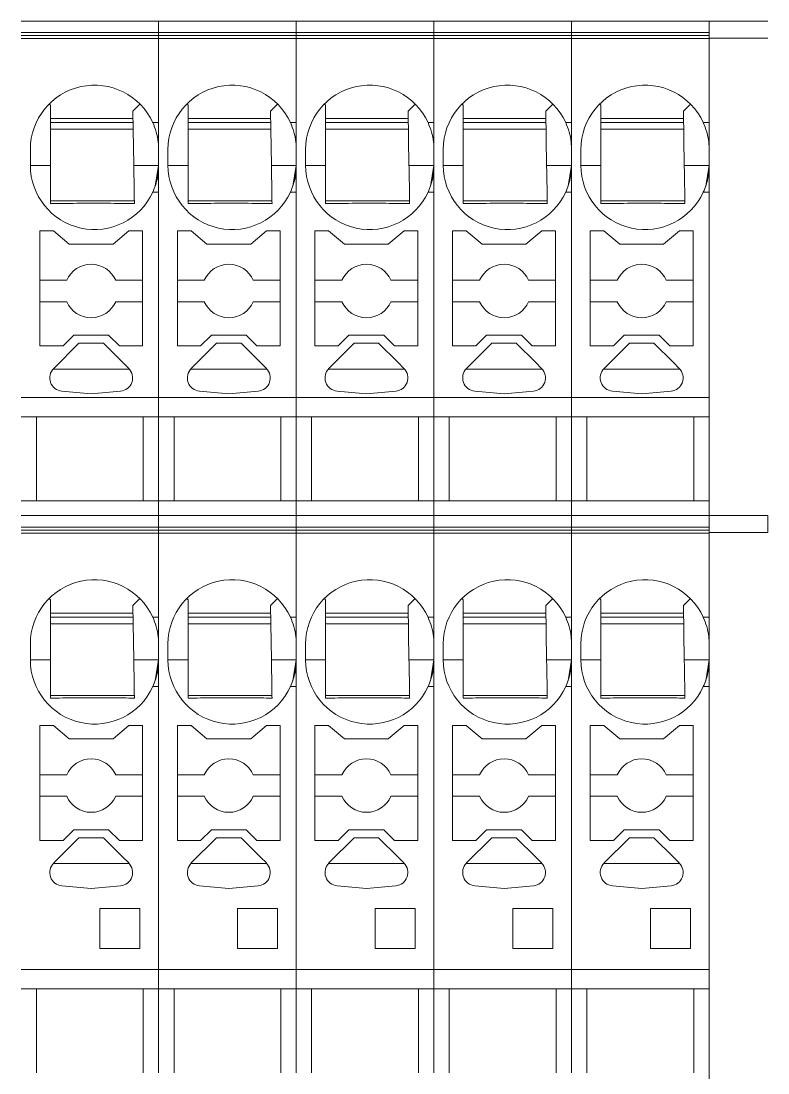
# Model space of a CAD drawing. Header units: millimetres. Extents: x 91 to 341, y 63 to 263.
# Drawn here: x 163.73 to 177.7, y 110.11 to 129.79 of the extents above; entities that cross this region are included whole.
import ezdxf

# ---------------------------------------------------------------- set-up
doc = ezdxf.new("R2010")
doc.units = ezdxf.units.MM

msp = doc.modelspace()

# ---------------------------------------------------------------- linework, layer by layer
at = {"color": 7, "linetype": 'Continuous', "lineweight": 15}
for p, q in [((166.302, 129.789), (163.727, 129.789)), ((166.302, 129.789), (166.302, 129.572)), ((168.877, 129.789), (166.302, 129.789)), ((168.877, 129.789), (168.877, 129.572)), ((171.452, 129.789), (168.877, 129.789)), ((174.027, 129.789), (171.452, 129.789)), ((171.452, 129.572), (171.452, 129.789)), ((176.602, 129.789), (174.027, 129.789)), ((174.027, 129.572), (174.027, 129.789)), ((176.602, 129.789), (177.702, 129.789)), ((176.602, 129.517), (176.602, 129.789)), ((166.302, 129.572), (163.727, 129.572)), ((163.727, 129.517), (166.302, 129.517)), ((163.727, 129.463), (166.302, 129.463)), ((166.302, 129.572), (166.302, 129.517)), ((168.877, 129.572), (166.302, 129.572)), ((166.302, 129.517), (166.302, 129.463)), ((166.302, 129.517), (168.877, 129.517)), ((166.302, 129.463), (166.302, 127.889)), ((166.302, 129.463), (168.877, 129.463)), ((166.302, 129.463), (166.302, 122.748)), ((168.877, 129.572), (168.877, 129.517)), ((171.452, 129.572), (168.877, 129.572)), ((168.877, 129.517), (168.877, 129.463)), ((168.877, 129.517), (171.452, 129.517)), ((168.877, 129.463), (168.877, 127.889)), ((168.877, 129.463), (171.452, 129.463)), ((168.877, 129.463), (168.877, 122.748)), ((174.027, 129.572), (171.452, 129.572)), ((171.452, 129.517), (171.452, 129.572)), ((171.452, 129.517), (174.027, 129.517)), ((171.452, 129.463), (171.452, 129.517)), ((171.452, 129.463), (174.027, 129.463)), ((171.452, 129.463), (171.452, 122.748)), ((171.452, 129.463), (171.452, 127.889)), ((176.602, 129.572), (174.027, 129.572)), ((174.027, 129.517), (174.027, 129.572)), ((174.027, 129.517), (176.602, 129.517)), ((174.027, 129.463), (174.027, 129.517)), ((174.027, 129.463), (176.602, 129.463)), ((174.027, 129.463), (174.027, 122.748)), ((174.027, 129.463), (174.027, 127.889)), ((176.602, 129.517), (176.602, 129.505)), ((176.602, 129.471), (176.602, 129.505)), ((176.602, 129.471), (177.702, 129.471)), ((176.602, 120.539), (176.602, 129.471)), ((176.602, 129.463), (176.602, 127.889)), ((164.254, 128.237), (164.277, 128.214)), ((164.277, 128.214), (164.277, 127.089)), ((165.951, 128.237), (165.819, 128.105)), ((165.836, 127.089), (165.819, 128.105)), ((166.829, 128.237), (166.852, 128.214)), ((166.852, 128.214), (166.852, 127.089)), ((168.526, 128.237), (168.394, 128.105)), ((168.411, 127.089), (168.394, 128.105)), ((169.404, 128.237), (169.427, 128.214)), ((169.427, 128.214), (169.427, 127.089)), ((171.101, 128.237), (170.969, 128.105)), ((170.986, 127.089), (170.969, 128.105)), ((171.979, 128.237), (172.002, 128.214)), ((172.002, 128.214), (172.002, 127.089)), ((173.676, 128.237), (173.544, 128.105)), ((173.561, 127.089), (173.544, 128.105)), ((174.554, 128.237), (174.577, 128.214)), ((174.577, 128.214), (174.577, 127.089)), ((176.251, 128.237), (176.119, 128.105)), ((176.136, 127.089), (176.119, 128.105)), ((165.821, 127.964), (164.277, 127.964)), ((165.823, 127.889), (164.277, 127.889)), ((166.302, 127.889), (166.193, 127.889)), ((168.396, 127.964), (166.852, 127.964)), ((168.398, 127.889), (166.852, 127.889)), ((168.877, 127.889), (168.768, 127.889)), ((170.971, 127.964), (169.427, 127.964)), ((170.973, 127.889), (169.427, 127.889)), ((171.452, 127.889), (171.343, 127.889)), ((173.546, 127.964), (172.002, 127.964)), ((173.548, 127.889), (172.002, 127.889)), ((174.027, 127.889), (173.918, 127.889)), ((176.121, 127.964), (174.577, 127.964)), ((176.123, 127.889), (174.577, 127.889)), ((176.602, 127.889), (176.493, 127.889)), ((164.277, 127.764), (165.825, 127.764)), ((166.852, 127.764), (168.4, 127.764)), ((169.427, 127.764), (170.975, 127.764)), ((172.002, 127.764), (173.55, 127.764)), ((174.577, 127.764), (176.125, 127.764)), ((163.902, 127.089), (163.902, 127.389)), ((166.477, 127.089), (166.477, 127.389)), ((169.052, 127.089), (169.052, 127.389)), ((171.627, 127.089), (171.627, 127.389)), ((174.202, 127.089), (174.202, 127.389)), ((163.902, 127.089), (164.277, 127.089)), ((165.836, 127.089), (166.302, 127.089)), ((166.238, 126.7), (166.302, 127.089)), ((166.477, 127.089), (166.852, 127.089)), ((168.411, 127.089), (168.877, 127.089)), ((168.813, 126.7), (168.877, 127.089)), ((169.052, 127.089), (169.427, 127.089)), ((170.986, 127.089), (171.452, 127.089)), ((171.388, 126.7), (171.452, 127.089)), ((171.627, 127.089), (172.002, 127.089)), ((173.561, 127.089), (174.027, 127.089)), ((173.963, 126.7), (174.027, 127.089)), ((174.202, 127.089), (174.577, 127.089)), ((176.136, 127.089), (176.602, 127.089)), ((176.538, 126.7), (176.602, 127.089)), ((166.302, 126.589), (166.193, 126.589)), ((166.302, 126.589), (166.302, 122.748)), ((168.877, 126.589), (168.768, 126.589)), ((168.877, 126.589), (168.877, 122.748)), ((171.452, 126.589), (171.343, 126.589)), ((171.452, 126.589), (171.452, 122.748)), ((174.027, 126.589), (173.918, 126.589)), ((174.027, 126.589), (174.027, 122.748)), ((176.602, 126.589), (176.493, 126.589)), ((176.602, 126.589), (176.602, 122.748)), ((164.277, 126.424), (165.852, 126.424)), ((166.852, 126.424), (168.427, 126.424)), ((169.427, 126.424), (171.002, 126.424)), ((172.002, 126.424), (173.577, 126.424)), ((174.577, 126.424), (176.152, 126.424)), ((164.333, 125.864), (164.077, 125.864)), ((164.077, 125.864), (164.077, 123.714)), ((164.631, 125.614), (164.333, 125.864)), ((165.747, 125.864), (165.449, 125.614)), ((166.002, 125.864), (165.747, 125.864)), ((166.002, 123.714), (166.002, 125.864)), ((166.908, 125.864), (166.652, 125.864)), ((166.652, 125.864), (166.652, 123.714)), ((167.206, 125.614), (166.908, 125.864)), ((168.322, 125.864), (168.024, 125.614)), ((168.577, 125.864), (168.322, 125.864)), ((168.577, 123.714), (168.577, 125.864)), ((169.483, 125.864), (169.227, 125.864)), ((169.227, 125.864), (169.227, 123.714)), ((169.781, 125.614), (169.483, 125.864)), ((170.897, 125.864), (170.599, 125.614)), ((171.152, 125.864), (170.897, 125.864)), ((171.152, 123.714), (171.152, 125.864)), ((172.058, 125.864), (171.802, 125.864)), ((171.802, 125.864), (171.802, 123.714)), ((172.356, 125.614), (172.058, 125.864)), ((173.472, 125.864), (173.174, 125.614)), ((173.727, 125.864), (173.472, 125.864)), ((173.727, 123.714), (173.727, 125.864)), ((174.633, 125.864), (174.377, 125.864)), ((174.377, 125.864), (174.377, 123.714)), ((174.931, 125.614), (174.633, 125.864)), ((176.047, 125.864), (175.749, 125.614)), ((176.302, 125.864), (176.047, 125.864)), ((176.302, 123.714), (176.302, 125.864)), ((165.449, 125.614), (164.631, 125.614)), ((168.024, 125.614), (167.206, 125.614)), ((170.599, 125.614), (169.781, 125.614)), ((173.174, 125.614), (172.356, 125.614)), ((175.749, 125.614), (174.931, 125.614)), ((164.077, 124.939), (164.582, 124.939)), ((166.002, 124.939), (165.498, 124.939)), ((166.652, 124.939), (167.157, 124.939)), ((168.577, 124.939), (168.073, 124.939)), ((169.227, 124.939), (169.732, 124.939)), ((171.152, 124.939), (170.648, 124.939)), ((171.802, 124.939), (172.307, 124.939)), ((173.727, 124.939), (173.223, 124.939)), ((174.377, 124.939), (174.882, 124.939)), ((176.302, 124.939), (175.798, 124.939)), ((164.582, 124.539), (164.077, 124.539)), ((166.002, 124.539), (165.498, 124.539)), ((167.157, 124.539), (166.652, 124.539)), ((168.577, 124.539), (168.073, 124.539)), ((169.732, 124.539), (169.227, 124.539)), ((171.152, 124.539), (170.648, 124.539)), ((172.307, 124.539), (171.802, 124.539)), ((173.727, 124.539), (173.223, 124.539)), ((174.882, 124.539), (174.377, 124.539)), ((176.302, 124.539), (175.798, 124.539)), ((164.811, 123.764), (164.338, 123.291)), ((164.513, 123.714), (164.713, 123.914)), ((164.713, 123.914), (165.367, 123.914)), ((164.811, 123.764), (165.268, 123.764)), ((165.632, 123.4), (165.268, 123.764)), ((165.367, 123.914), (165.567, 123.714)), ((167.386, 123.764), (166.913, 123.291)), ((167.088, 123.714), (167.288, 123.914)), ((167.288, 123.914), (167.942, 123.914)), ((167.386, 123.764), (167.843, 123.764)), ((168.207, 123.4), (167.843, 123.764)), ((167.942, 123.914), (168.142, 123.714)), ((169.961, 123.764), (169.488, 123.291)), ((169.663, 123.714), (169.863, 123.914)), ((169.863, 123.914), (170.517, 123.914)), ((169.961, 123.764), (170.418, 123.764)), ((170.782, 123.4), (170.418, 123.764)), ((170.517, 123.914), (170.717, 123.714)), ((172.536, 123.764), (172.063, 123.291)), ((172.238, 123.714), (172.438, 123.914)), ((172.438, 123.914), (173.092, 123.914)), ((172.536, 123.764), (172.993, 123.764)), ((173.357, 123.4), (172.993, 123.764)), ((173.092, 123.914), (173.292, 123.714)), ((175.111, 123.764), (174.638, 123.291)), ((174.813, 123.714), (175.013, 123.914)), ((175.013, 123.914), (175.667, 123.914)), ((175.111, 123.764), (175.568, 123.764)), ((175.932, 123.4), (175.568, 123.764)), ((175.667, 123.914), (175.867, 123.714)), ((164.077, 123.714), (164.513, 123.714)), ((165.567, 123.714), (166.002, 123.714)), ((166.652, 123.714), (167.088, 123.714)), ((168.142, 123.714), (168.577, 123.714)), ((169.227, 123.714), (169.663, 123.714)), ((170.717, 123.714), (171.152, 123.714)), ((171.802, 123.714), (172.238, 123.714)), ((173.292, 123.714), (173.727, 123.714)), ((174.377, 123.714), (174.813, 123.714)), ((175.867, 123.714), (176.302, 123.714)), ((165.742, 123.291), (165.632, 123.4)), ((168.317, 123.291), (168.207, 123.4)), ((170.892, 123.291), (170.782, 123.4)), ((173.467, 123.291), (173.357, 123.4)), ((176.042, 123.291), (175.932, 123.4)), ((164.329, 123.28), (165.751, 123.28)), ((166.904, 123.28), (168.326, 123.28)), ((169.479, 123.28), (170.901, 123.28)), ((172.054, 123.28), (173.476, 123.28)), ((174.629, 123.28), (176.051, 123.28)), ((164.491, 122.865), (165.04, 122.813)), ((165.04, 122.813), (165.589, 122.865)), ((167.066, 122.865), (167.615, 122.813)), ((167.615, 122.813), (168.164, 122.865)), ((169.641, 122.865), (170.19, 122.813)), ((170.19, 122.813), (170.739, 122.865)), ((172.216, 122.865), (172.765, 122.813)), ((172.765, 122.813), (173.314, 122.865)), ((174.791, 122.865), (175.34, 122.813)), ((175.34, 122.813), (175.889, 122.865)), ((163.727, 122.748), (166.302, 122.748)), ((166.302, 122.748), (166.302, 122.389)), ((166.302, 122.748), (168.877, 122.748)), ((168.877, 122.748), (168.877, 122.389)), ((168.877, 122.748), (171.452, 122.748)), ((171.452, 122.748), (174.027, 122.748)), ((171.452, 122.748), (171.452, 122.389)), ((174.027, 122.748), (176.602, 122.748)), ((174.027, 122.748), (174.027, 122.389)), ((163.727, 122.389), (166.302, 122.389)), ((164.015, 122.389), (164.015, 120.814)), ((166.015, 122.389), (166.015, 120.814)), ((166.302, 122.389), (166.302, 120.814)), ((166.302, 122.389), (168.877, 122.389)), ((166.59, 122.389), (166.59, 120.814)), ((168.59, 122.389), (168.59, 120.814)), ((168.877, 122.389), (168.877, 120.814)), ((168.877, 122.389), (171.452, 122.389)), ((169.165, 122.389), (169.165, 120.814)), ((171.165, 122.389), (171.165, 120.814)), ((171.452, 122.389), (174.027, 122.389)), ((171.452, 122.389), (171.452, 120.814)), ((171.74, 122.389), (171.74, 120.814)), ((173.74, 122.389), (173.74, 120.814)), ((174.027, 122.389), (176.602, 122.389)), ((174.027, 122.389), (174.027, 120.814)), ((174.315, 122.389), (174.315, 120.814)), ((176.315, 122.389), (176.315, 120.814)), ((166.302, 120.814), (163.727, 120.814)), ((166.302, 120.814), (166.302, 120.539)), ((168.877, 120.814), (166.302, 120.814)), ((168.877, 120.814), (168.877, 120.539)), ((171.452, 120.814), (168.877, 120.814)), ((174.027, 120.814), (171.452, 120.814)), ((171.452, 120.539), (171.452, 120.814)), ((176.602, 120.814), (174.027, 120.814)), ((174.027, 120.539), (174.027, 120.814)), ((176.602, 120.814), (176.602, 120.539)), ((166.302, 120.539), (163.727, 120.539)), ((166.302, 120.539), (166.302, 120.322)), ((168.877, 120.539), (166.302, 120.539)), ((168.877, 120.539), (168.877, 120.322)), ((171.452, 120.539), (168.877, 120.539)), ((174.027, 120.539), (171.452, 120.539)), ((171.452, 120.322), (171.452, 120.539)), ((176.602, 120.539), (174.027, 120.539)), ((174.027, 120.322), (174.027, 120.539)), ((176.602, 120.539), (177.702, 120.539)), ((176.602, 120.267), (176.602, 120.539)), ((177.702, 120.539), (177.702, 120.221)), ((166.302, 120.322), (163.727, 120.322)), ((163.727, 120.267), (166.302, 120.267)), ((166.302, 120.322), (166.302, 120.267)), ((168.877, 120.322), (166.302, 120.322)), ((166.302, 120.267), (166.302, 120.213)), ((166.302, 120.267), (168.877, 120.267)), ((168.877, 120.322), (168.877, 120.267)), ((171.452, 120.322), (168.877, 120.322)), ((168.877, 120.267), (168.877, 120.213)), ((168.877, 120.267), (171.452, 120.267)), ((174.027, 120.322), (171.452, 120.322)), ((171.452, 120.267), (171.452, 120.322)), ((171.452, 120.267), (174.027, 120.267)), ((171.452, 120.213), (171.452, 120.267)), ((176.602, 120.322), (174.027, 120.322)), ((174.027, 120.267), (174.027, 120.322)), ((174.027, 120.267), (176.602, 120.267)), ((174.027, 120.213), (174.027, 120.267)), ((176.602, 120.267), (176.602, 120.255)), ((176.602, 120.221), (176.602, 120.255)), ((176.602, 120.221), (177.702, 120.221)), ((176.602, 103.362), (176.602, 120.221)), ((163.727, 120.213), (166.302, 120.213)), ((166.302, 120.213), (166.302, 118.639)), ((166.302, 120.213), (168.877, 120.213)), ((166.302, 120.213), (166.302, 112.048)), ((168.877, 120.213), (168.877, 118.639)), ((168.877, 120.213), (171.452, 120.213)), ((168.877, 120.213), (168.877, 112.048)), ((171.452, 120.213), (174.027, 120.213)), ((171.452, 120.213), (171.452, 112.048)), ((171.452, 120.213), (171.452, 118.639)), ((174.027, 120.213), (176.602, 120.213)), ((174.027, 120.213), (174.027, 112.048)), ((174.027, 120.213), (174.027, 118.639)), ((176.602, 120.213), (176.602, 118.639)), ((164.254, 118.987), (164.277, 118.964)), ((164.277, 118.964), (164.277, 117.839)), ((165.951, 118.987), (165.819, 118.855)), ((165.836, 117.839), (165.819, 118.855)), ((166.829, 118.987), (166.852, 118.964)), ((166.852, 118.964), (166.852, 117.839)), ((168.526, 118.987), (168.394, 118.855)), ((168.411, 117.839), (168.394, 118.855)), ((169.404, 118.987), (169.427, 118.964)), ((169.427, 118.964), (169.427, 117.839)), ((171.101, 118.987), (170.969, 118.855)), ((170.986, 117.839), (170.969, 118.855)), ((171.979, 118.987), (172.002, 118.964)), ((172.002, 118.964), (172.002, 117.839)), ((173.676, 118.987), (173.544, 118.855)), ((173.561, 117.839), (173.544, 118.855)), ((174.554, 118.987), (174.577, 118.964)), ((174.577, 118.964), (174.577, 117.839)), ((176.251, 118.987), (176.119, 118.855)), ((176.136, 117.839), (176.119, 118.855)), ((165.821, 118.714), (164.277, 118.714)), ((168.396, 118.714), (166.852, 118.714)), ((170.971, 118.714), (169.427, 118.714)), ((173.546, 118.714), (172.002, 118.714)), ((176.121, 118.714), (174.577, 118.714)), ((165.823, 118.639), (164.277, 118.639)), ((164.277, 118.514), (165.825, 118.514)), ((166.302, 118.639), (166.193, 118.639)), ((168.398, 118.639), (166.852, 118.639)), ((166.852, 118.514), (168.4, 118.514)), ((168.877, 118.639), (168.768, 118.639)), ((170.973, 118.639), (169.427, 118.639)), ((169.427, 118.514), (170.975, 118.514)), ((171.452, 118.639), (171.343, 118.639)), ((173.548, 118.639), (172.002, 118.639)), ((172.002, 118.514), (173.55, 118.514)), ((174.027, 118.639), (173.918, 118.639)), ((176.123, 118.639), (174.577, 118.639)), ((174.577, 118.514), (176.125, 118.514)), ((176.602, 118.639), (176.493, 118.639)), ((166.302, 118.289), (166.292, 118.289)), ((168.877, 118.289), (168.867, 118.289)), ((171.452, 118.289), (171.442, 118.289)), ((174.027, 118.289), (174.017, 118.289)), ((176.602, 118.289), (176.592, 118.289)), ((163.902, 117.839), (163.902, 118.139)), ((166.477, 117.839), (166.477, 118.139)), ((169.052, 117.839), (169.052, 118.139)), ((171.627, 117.839), (171.627, 118.139)), ((174.202, 117.839), (174.202, 118.139)), ((163.902, 117.839), (164.277, 117.839)), ((165.836, 117.839), (166.302, 117.839)), ((166.238, 117.45), (166.302, 117.839)), ((166.477, 117.839), (166.852, 117.839)), ((168.411, 117.839), (168.877, 117.839)), ((168.813, 117.45), (168.877, 117.839)), ((169.052, 117.839), (169.427, 117.839)), ((170.986, 117.839), (171.452, 117.839)), ((171.388, 117.45), (171.452, 117.839)), ((171.627, 117.839), (172.002, 117.839)), ((173.561, 117.839), (174.027, 117.839)), ((173.963, 117.45), (174.027, 117.839)), ((174.202, 117.839), (174.577, 117.839)), ((176.136, 117.839), (176.602, 117.839)), ((176.538, 117.45), (176.602, 117.839)), ((166.302, 117.339), (166.193, 117.339)), ((166.302, 117.339), (166.302, 112.048)), ((168.877, 117.339), (168.768, 117.339)), ((168.877, 117.339), (168.877, 112.048)), ((171.452, 117.339), (171.343, 117.339)), ((171.452, 117.339), (171.452, 112.048)), ((174.027, 117.339), (173.918, 117.339)), ((174.027, 117.339), (174.027, 112.048)), ((176.602, 117.339), (176.493, 117.339)), ((176.602, 117.339), (176.602, 112.048)), ((164.277, 117.174), (165.852, 117.174)), ((166.852, 117.174), (168.427, 117.174)), ((169.427, 117.174), (171.002, 117.174)), ((172.002, 117.174), (173.577, 117.174)), ((174.577, 117.174), (176.152, 117.174)), ((164.333, 116.614), (164.077, 116.614)), ((164.077, 116.614), (164.077, 114.464)), ((164.631, 116.364), (164.333, 116.614)), ((165.747, 116.614), (165.449, 116.364)), ((166.002, 116.614), (165.747, 116.614)), ((166.002, 114.464), (166.002, 116.614)), ((166.908, 116.614), (166.652, 116.614)), ((166.652, 116.614), (166.652, 114.464)), ((167.206, 116.364), (166.908, 116.614)), ((168.322, 116.614), (168.024, 116.364)), ((168.577, 116.614), (168.322, 116.614)), ((168.577, 114.464), (168.577, 116.614)), ((169.483, 116.614), (169.227, 116.614)), ((169.227, 116.614), (169.227, 114.464)), ((169.781, 116.364), (169.483, 116.614)), ((170.897, 116.614), (170.599, 116.364)), ((171.152, 116.614), (170.897, 116.614)), ((171.152, 114.464), (171.152, 116.614)), ((172.058, 116.614), (171.802, 116.614)), ((171.802, 116.614), (171.802, 114.464)), ((172.356, 116.364), (172.058, 116.614)), ((173.472, 116.614), (173.174, 116.364)), ((173.727, 116.614), (173.472, 116.614)), ((173.727, 114.464), (173.727, 116.614)), ((174.633, 116.614), (174.377, 116.614)), ((174.377, 116.614), (174.377, 114.464)), ((174.931, 116.364), (174.633, 116.614)), ((176.047, 116.614), (175.749, 116.364)), ((176.302, 116.614), (176.047, 116.614)), ((176.302, 114.464), (176.302, 116.614)), ((165.449, 116.364), (164.631, 116.364)), ((168.024, 116.364), (167.206, 116.364)), ((170.599, 116.364), (169.781, 116.364)), ((173.174, 116.364), (172.356, 116.364)), ((175.749, 116.364), (174.931, 116.364)), ((164.582, 115.689), (164.077, 115.689)), ((165.498, 115.689), (166.002, 115.689)), ((167.157, 115.689), (166.652, 115.689)), ((168.073, 115.689), (168.577, 115.689)), ((169.732, 115.689), (169.227, 115.689)), ((170.648, 115.689), (171.152, 115.689)), ((172.307, 115.689), (171.802, 115.689)), ((173.223, 115.689), (173.727, 115.689)), ((174.882, 115.689), (174.377, 115.689)), ((175.798, 115.689), (176.302, 115.689)), ((164.582, 115.289), (164.077, 115.289)), ((166.002, 115.289), (165.498, 115.289)), ((167.157, 115.289), (166.652, 115.289)), ((168.577, 115.289), (168.073, 115.289)), ((169.732, 115.289), (169.227, 115.289)), ((171.152, 115.289), (170.648, 115.289)), ((172.307, 115.289), (171.802, 115.289)), ((173.727, 115.289), (173.223, 115.289)), ((174.882, 115.289), (174.377, 115.289)), ((176.302, 115.289), (175.798, 115.289)), ((164.811, 114.514), (164.338, 114.041)), ((164.513, 114.464), (164.713, 114.664)), ((164.713, 114.664), (165.367, 114.664)), ((164.811, 114.514), (165.268, 114.514)), ((165.632, 114.15), (165.268, 114.514)), ((165.367, 114.664), (165.567, 114.464)), ((167.386, 114.514), (166.913, 114.041)), ((167.088, 114.464), (167.288, 114.664)), ((167.288, 114.664), (167.942, 114.664)), ((167.386, 114.514), (167.843, 114.514)), ((168.207, 114.15), (167.843, 114.514)), ((167.942, 114.664), (168.142, 114.464)), ((169.961, 114.514), (169.488, 114.041)), ((169.663, 114.464), (169.863, 114.664)), ((169.863, 114.664), (170.517, 114.664)), ((169.961, 114.514), (170.418, 114.514)), ((170.782, 114.15), (170.418, 114.514)), ((170.517, 114.664), (170.717, 114.464)), ((172.536, 114.514), (172.063, 114.041)), ((172.238, 114.464), (172.438, 114.664)), ((172.438, 114.664), (173.092, 114.664)), ((172.536, 114.514), (172.993, 114.514)), ((173.357, 114.15), (172.993, 114.514)), ((173.092, 114.664), (173.292, 114.464)), ((175.111, 114.514), (174.638, 114.041)), ((174.813, 114.464), (175.013, 114.664)), ((175.013, 114.664), (175.667, 114.664)), ((175.111, 114.514), (175.568, 114.514)), ((175.932, 114.15), (175.568, 114.514)), ((175.667, 114.664), (175.867, 114.464)), ((164.077, 114.464), (164.513, 114.464)), ((165.567, 114.464), (166.002, 114.464)), ((166.652, 114.464), (167.088, 114.464)), ((168.142, 114.464), (168.577, 114.464)), ((169.227, 114.464), (169.663, 114.464)), ((170.717, 114.464), (171.152, 114.464)), ((171.802, 114.464), (172.238, 114.464)), ((173.292, 114.464), (173.727, 114.464)), ((174.377, 114.464), (174.813, 114.464)), ((175.867, 114.464), (176.302, 114.464)), ((165.742, 114.041), (165.632, 114.15)), ((168.317, 114.041), (168.207, 114.15)), ((170.892, 114.041), (170.782, 114.15)), ((173.467, 114.041), (173.357, 114.15)), ((176.042, 114.041), (175.932, 114.15)), ((164.329, 114.03), (165.751, 114.03)), ((166.904, 114.03), (168.326, 114.03)), ((169.479, 114.03), (170.901, 114.03)), ((172.054, 114.03), (173.476, 114.03)), ((174.629, 114.03), (176.051, 114.03)), ((164.491, 113.615), (165.04, 113.563)), ((165.04, 113.563), (165.589, 113.615)), ((167.066, 113.615), (167.615, 113.563)), ((167.615, 113.563), (168.164, 113.615)), ((169.641, 113.615), (170.19, 113.563)), ((170.19, 113.563), (170.739, 113.615)), ((172.216, 113.615), (172.765, 113.563)), ((172.765, 113.563), (173.314, 113.615)), ((174.791, 113.615), (175.34, 113.563)), ((175.34, 113.563), (175.889, 113.615)), ((165.952, 113.189), (165.202, 113.189)), ((165.202, 113.189), (165.202, 112.439)), ((165.952, 112.439), (165.952, 113.189)), ((168.527, 113.189), (167.777, 113.189)), ((167.777, 113.189), (167.777, 112.439)), ((168.527, 112.439), (168.527, 113.189)), ((171.102, 113.189), (170.352, 113.189)), ((170.352, 113.189), (170.352, 112.439)), ((171.102, 112.439), (171.102, 113.189)), ((173.677, 113.189), (172.927, 113.189)), ((172.927, 113.189), (172.927, 112.439)), ((173.677, 112.439), (173.677, 113.189)), ((176.252, 113.189), (175.502, 113.189)), ((175.502, 113.189), (175.502, 112.439)), ((176.252, 112.439), (176.252, 113.189)), ((165.202, 112.439), (165.952, 112.439)), ((167.777, 112.439), (168.527, 112.439)), ((170.352, 112.439), (171.102, 112.439)), ((172.927, 112.439), (173.677, 112.439)), ((175.502, 112.439), (176.252, 112.439)), ((163.727, 112.048), (166.302, 112.048)), ((166.302, 112.048), (166.302, 111.689)), ((166.302, 112.048), (168.877, 112.048)), ((168.877, 112.048), (168.877, 111.689)), ((168.877, 112.048), (171.452, 112.048)), ((171.452, 112.048), (174.027, 112.048)), ((171.452, 112.048), (171.452, 111.689)), ((174.027, 112.048), (176.602, 112.048)), ((174.027, 112.048), (174.027, 111.689)), ((163.727, 111.689), (166.302, 111.689)), ((164.015, 111.689), (164.015, 110.114)), ((166.015, 111.689), (166.015, 110.114)), ((166.302, 111.689), (166.302, 110.114)), ((166.302, 111.689), (168.877, 111.689)), ((166.59, 111.689), (166.59, 110.114)), ((168.59, 111.689), (168.59, 110.114)), ((168.877, 111.689), (168.877, 110.114)), ((168.877, 111.689), (171.452, 111.689)), ((169.165, 111.689), (169.165, 110.114)), ((171.165, 111.689), (171.165, 110.114)), ((171.452, 111.689), (174.027, 111.689)), ((171.452, 111.689), (171.452, 110.114)), ((171.74, 111.689), (171.74, 110.114)), ((173.74, 111.689), (173.74, 110.114)), ((174.027, 111.689), (176.602, 111.689)), ((174.027, 111.689), (174.027, 110.114)), ((174.315, 111.689), (174.315, 110.114)), ((176.315, 111.689), (176.315, 110.114))]:
    msp.add_line(p, q, dxfattribs=at)
for centre, radius, start, end in [((165.102, 127.389), 1.2, 24.6243, 180), ((167.677, 127.389), 1.2, 24.6243, 180), ((170.252, 127.389), 1.2, 24.6243, 180), ((172.827, 127.389), 1.2, 24.6243, 180), ((175.402, 127.389), 1.2, 24.6243, 180), ((165.102, 127.089), 1.2, 180, 335.3757), ((167.677, 127.089), 1.2, 180, 335.3757), ((170.252, 127.089), 1.2, 180, 335.3757), ((172.827, 127.089), 1.2, 180, 335.3757), ((175.402, 127.089), 1.2, 180, 335.3757), ((165.04, 124.739), 0.5, 23.5782, 156.4218), ((167.615, 124.739), 0.5, 23.5782, 156.4218), ((170.19, 124.739), 0.5, 23.5782, 156.4218), ((172.765, 124.739), 0.5, 23.5782, 156.4218), ((175.34, 124.739), 0.5, 23.5782, 156.4218), ((165.04, 124.739), 0.5, 203.5782, 336.4218), ((167.615, 124.739), 0.5, 203.5782, 336.4218), ((170.19, 124.739), 0.5, 203.5782, 336.4218), ((172.765, 124.739), 0.5, 203.5782, 336.4218), ((175.34, 124.739), 0.5, 203.5782, 336.4218), ((164.515, 123.114), 0.25, 135, 264.5597), ((165.565, 123.114), 0.25, 275.4403, 45), ((167.09, 123.114), 0.25, 135, 264.5597), ((168.14, 123.114), 0.25, 275.4403, 45), ((169.665, 123.114), 0.25, 135, 264.5597), ((170.715, 123.114), 0.25, 275.4403, 45), ((172.24, 123.114), 0.25, 135, 264.5597), ((173.29, 123.114), 0.25, 275.4403, 45), ((174.815, 123.114), 0.25, 135, 264.5597), ((175.865, 123.114), 0.25, 275.4403, 45), ((165.102, 118.139), 1.2, 24.6243, 180), ((167.677, 118.139), 1.2, 24.6243, 180), ((170.252, 118.139), 1.2, 24.6243, 180), ((172.827, 118.139), 1.2, 24.6243, 180), ((175.402, 118.139), 1.2, 24.6243, 180), ((165.102, 117.839), 1.2, 180, 335.3757), ((167.677, 117.839), 1.2, 180, 335.3757), ((170.252, 117.839), 1.2, 180, 335.3757), ((172.827, 117.839), 1.2, 180, 335.3757), ((175.402, 117.839), 1.2, 180, 335.3757), ((165.04, 115.489), 0.5, 23.5782, 156.4218), ((167.615, 115.489), 0.5, 23.5782, 156.4218), ((170.19, 115.489), 0.5, 23.5782, 156.4218), ((172.765, 115.489), 0.5, 23.5782, 156.4218), ((175.34, 115.489), 0.5, 23.5782, 156.4218), ((165.04, 115.489), 0.5, 203.5782, 336.4218), ((167.615, 115.489), 0.5, 203.5782, 336.4218), ((170.19, 115.489), 0.5, 203.5782, 336.4218), ((172.765, 115.489), 0.5, 203.5782, 336.4218), ((175.34, 115.489), 0.5, 203.5782, 336.4218), ((164.515, 113.864), 0.25, 135, 264.5597), ((165.565, 113.864), 0.25, 275.4403, 45), ((167.09, 113.864), 0.25, 135, 264.5597), ((168.14, 113.864), 0.25, 275.4403, 45), ((169.665, 113.864), 0.25, 135, 264.5597), ((170.715, 113.864), 0.25, 275.4403, 45), ((172.24, 113.864), 0.25, 135, 264.5597), ((173.29, 113.864), 0.25, 275.4403, 45), ((174.815, 113.864), 0.25, 135, 264.5597), ((175.865, 113.864), 0.25, 275.4403, 45)]:
    msp.add_arc(centre, radius, start, end, dxfattribs=at)
for points, knots in [([(166.193, 127.889), (166.216, 127.833), (166.259, 127.728), (166.297, 127.547), (166.301, 127.433), (166.302, 127.389)], [0, 0, 0, 0, 0.406693, 0.767315, 1, 1, 1, 1]), ([(168.768, 127.889), (168.791, 127.833), (168.834, 127.728), (168.872, 127.547), (168.876, 127.433), (168.877, 127.389)], [0, 0, 0, 0, 0.406693, 0.767315, 1, 1, 1, 1]), ([(171.343, 127.889), (171.366, 127.833), (171.409, 127.728), (171.447, 127.547), (171.451, 127.433), (171.452, 127.389)], [0, 0, 0, 0, 0.406693, 0.767315, 1, 1, 1, 1]), ([(173.918, 127.889), (173.941, 127.833), (173.984, 127.728), (174.022, 127.547), (174.026, 127.433), (174.027, 127.389)], [0, 0, 0, 0, 0.406693, 0.767315, 1, 1, 1, 1]), ([(176.493, 127.889), (176.516, 127.833), (176.559, 127.728), (176.597, 127.547), (176.601, 127.433), (176.602, 127.389)], [0, 0, 0, 0, 0.406693, 0.767315, 1, 1, 1, 1]), ([(164.277, 127.089), (164.277, 127.024), (164.277, 126.868), (164.277, 126.621), (164.277, 126.466), (164.277, 126.375)], [0, 0, 0, 0, 0.221485, 0.537532, 1, 1, 1, 1]), ([(165.848, 126.376), (165.847, 126.493), (165.844, 126.654), (165.84, 126.913), (165.837, 127.035), (165.836, 127.089)], [0, 0, 0, 0, 0.594686, 0.820984, 1, 1, 1, 1]), ([(166.302, 127.089), (166.299, 127.024), (166.293, 126.894), (166.249, 126.722), (166.212, 126.633), (166.193, 126.589)], [0, 0, 0, 0, 0.338397, 0.675497, 1, 1, 1, 1]), ([(166.852, 127.089), (166.852, 127.024), (166.852, 126.868), (166.852, 126.621), (166.852, 126.466), (166.852, 126.375)], [0, 0, 0, 0, 0.2214847, 0.5375323, 1, 1, 1, 1]), ([(168.423, 126.376), (168.422, 126.493), (168.419, 126.654), (168.415, 126.913), (168.412, 127.035), (168.411, 127.089)], [0, 0, 0, 0, 0.5946865, 0.820984, 1, 1, 1, 1]), ([(168.877, 127.089), (168.874, 127.024), (168.868, 126.894), (168.824, 126.722), (168.787, 126.633), (168.768, 126.589)], [0, 0, 0, 0, 0.338397, 0.675497, 1, 1, 1, 1]), ([(169.427, 127.089), (169.427, 127.024), (169.427, 126.868), (169.427, 126.621), (169.427, 126.466), (169.427, 126.375)], [0, 0, 0, 0, 0.221485, 0.537532, 1, 1, 1, 1]), ([(170.998, 126.376), (170.997, 126.493), (170.994, 126.654), (170.99, 126.913), (170.987, 127.035), (170.986, 127.089)], [0, 0, 0, 0, 0.5946865, 0.820984, 1, 1, 1, 1]), ([(171.452, 127.089), (171.449, 127.024), (171.443, 126.894), (171.399, 126.722), (171.362, 126.633), (171.343, 126.589)], [0, 0, 0, 0, 0.338397, 0.675497, 1, 1, 1, 1]), ([(172.002, 127.089), (172.002, 127.024), (172.002, 126.868), (172.002, 126.621), (172.002, 126.466), (172.002, 126.375)], [0, 0, 0, 0, 0.221485, 0.537532, 1, 1, 1, 1]), ([(173.573, 126.376), (173.572, 126.493), (173.569, 126.654), (173.565, 126.913), (173.562, 127.035), (173.561, 127.089)], [0, 0, 0, 0, 0.594686, 0.820984, 1, 1, 1, 1]), ([(174.027, 127.089), (174.024, 127.024), (174.018, 126.894), (173.974, 126.722), (173.937, 126.633), (173.918, 126.589)], [0, 0, 0, 0, 0.338397, 0.675497, 1, 1, 1, 1]), ([(174.577, 127.089), (174.577, 127.024), (174.577, 126.868), (174.577, 126.621), (174.577, 126.466), (174.577, 126.375)], [0, 0, 0, 0, 0.221485, 0.537532, 1, 1, 1, 1]), ([(176.148, 126.376), (176.147, 126.493), (176.144, 126.654), (176.14, 126.913), (176.137, 127.035), (176.136, 127.089)], [0, 0, 0, 0, 0.594686, 0.820984, 1, 1, 1, 1]), ([(176.602, 127.089), (176.599, 127.024), (176.593, 126.894), (176.549, 126.722), (176.512, 126.633), (176.493, 126.589)], [0, 0, 0, 0, 0.338397, 0.675497, 1, 1, 1, 1]), ([(164.277, 126.375), (164.427, 126.376), (164.614, 126.379), (164.916, 126.38), (165.075, 126.381), (165.245, 126.38), (165.537, 126.379), (165.714, 126.377), (165.848, 126.376)], [0, 0, 0, 0, 0.357293, 0.444287, 0.518254, 0.592604, 0.689691, 1, 1, 1, 1]), ([(166.852, 126.375), (167.002, 126.376), (167.189, 126.379), (167.491, 126.38), (167.65, 126.381), (167.82, 126.38), (168.112, 126.379), (168.289, 126.377), (168.423, 126.376)], [0, 0, 0, 0, 0.357293, 0.444287, 0.518254, 0.592604, 0.689691, 1, 1, 1, 1]), ([(169.427, 126.375), (169.577, 126.376), (169.764, 126.379), (170.066, 126.38), (170.225, 126.381), (170.395, 126.38), (170.687, 126.379), (170.864, 126.377), (170.998, 126.376)], [0, 0, 0, 0, 0.357293, 0.444287, 0.518254, 0.592604, 0.689691, 1, 1, 1, 1]), ([(172.002, 126.375), (172.152, 126.376), (172.339, 126.379), (172.641, 126.38), (172.8, 126.381), (172.97, 126.38), (173.262, 126.379), (173.439, 126.377), (173.573, 126.376)], [0, 0, 0, 0, 0.357293, 0.444287, 0.518254, 0.592604, 0.689691, 1, 1, 1, 1]), ([(174.577, 126.375), (174.727, 126.376), (174.914, 126.379), (175.216, 126.38), (175.375, 126.381), (175.545, 126.38), (175.837, 126.379), (176.014, 126.377), (176.148, 126.376)], [0, 0, 0, 0, 0.357293, 0.444287, 0.518254, 0.592604, 0.689691, 1, 1, 1, 1]), ([(166.193, 118.639), (166.216, 118.583), (166.259, 118.478), (166.297, 118.297), (166.301, 118.183), (166.302, 118.139)], [0, 0, 0, 0, 0.406693, 0.767315, 1, 1, 1, 1]), ([(168.768, 118.639), (168.791, 118.583), (168.834, 118.478), (168.872, 118.297), (168.876, 118.183), (168.877, 118.139)], [0, 0, 0, 0, 0.406693, 0.767315, 1, 1, 1, 1]), ([(171.343, 118.639), (171.366, 118.583), (171.409, 118.478), (171.447, 118.297), (171.451, 118.183), (171.452, 118.139)], [0, 0, 0, 0, 0.406693, 0.767315, 1, 1, 1, 1]), ([(173.918, 118.639), (173.941, 118.583), (173.984, 118.478), (174.022, 118.297), (174.026, 118.183), (174.027, 118.139)], [0, 0, 0, 0, 0.4066928, 0.7673147, 1, 1, 1, 1]), ([(176.493, 118.639), (176.516, 118.583), (176.559, 118.478), (176.597, 118.297), (176.601, 118.183), (176.602, 118.139)], [0, 0, 0, 0, 0.4066928, 0.7673147, 1, 1, 1, 1]), ([(164.277, 117.839), (164.277, 117.774), (164.277, 117.618), (164.277, 117.371), (164.277, 117.216), (164.277, 117.125)], [0, 0, 0, 0, 0.221485, 0.537532, 1, 1, 1, 1]), ([(165.848, 117.126), (165.847, 117.243), (165.844, 117.404), (165.84, 117.663), (165.837, 117.785), (165.836, 117.839)], [0, 0, 0, 0, 0.594686, 0.820984, 1, 1, 1, 1]), ([(166.302, 117.839), (166.299, 117.774), (166.293, 117.644), (166.249, 117.472), (166.212, 117.383), (166.193, 117.339)], [0, 0, 0, 0, 0.338397, 0.675497, 1, 1, 1, 1]), ([(166.852, 117.839), (166.852, 117.774), (166.852, 117.618), (166.852, 117.371), (166.852, 117.216), (166.852, 117.125)], [0, 0, 0, 0, 0.221485, 0.537532, 1, 1, 1, 1]), ([(168.423, 117.126), (168.422, 117.243), (168.419, 117.404), (168.415, 117.663), (168.412, 117.785), (168.411, 117.839)], [0, 0, 0, 0, 0.594686, 0.820984, 1, 1, 1, 1]), ([(168.877, 117.839), (168.874, 117.774), (168.868, 117.644), (168.824, 117.472), (168.787, 117.383), (168.768, 117.339)], [0, 0, 0, 0, 0.338397, 0.675497, 1, 1, 1, 1]), ([(169.427, 117.839), (169.427, 117.774), (169.427, 117.618), (169.427, 117.371), (169.427, 117.216), (169.427, 117.125)], [0, 0, 0, 0, 0.221485, 0.537532, 1, 1, 1, 1]), ([(170.998, 117.126), (170.997, 117.243), (170.994, 117.404), (170.99, 117.663), (170.987, 117.785), (170.986, 117.839)], [0, 0, 0, 0, 0.594686, 0.820984, 1, 1, 1, 1]), ([(171.452, 117.839), (171.449, 117.774), (171.443, 117.644), (171.399, 117.472), (171.362, 117.383), (171.343, 117.339)], [0, 0, 0, 0, 0.338397, 0.675497, 1, 1, 1, 1]), ([(172.002, 117.839), (172.002, 117.774), (172.002, 117.618), (172.002, 117.371), (172.002, 117.216), (172.002, 117.125)], [0, 0, 0, 0, 0.221485, 0.537532, 1, 1, 1, 1]), ([(173.573, 117.126), (173.572, 117.243), (173.569, 117.404), (173.565, 117.663), (173.562, 117.785), (173.561, 117.839)], [0, 0, 0, 0, 0.594686, 0.820984, 1, 1, 1, 1]), ([(174.027, 117.839), (174.024, 117.774), (174.018, 117.644), (173.974, 117.472), (173.937, 117.383), (173.918, 117.339)], [0, 0, 0, 0, 0.338397, 0.675497, 1, 1, 1, 1]), ([(174.577, 117.839), (174.577, 117.774), (174.577, 117.618), (174.577, 117.371), (174.577, 117.216), (174.577, 117.125)], [0, 0, 0, 0, 0.221485, 0.537532, 1, 1, 1, 1]), ([(176.148, 117.126), (176.147, 117.243), (176.144, 117.404), (176.14, 117.663), (176.137, 117.785), (176.136, 117.839)], [0, 0, 0, 0, 0.594686, 0.820984, 1, 1, 1, 1]), ([(176.602, 117.839), (176.599, 117.774), (176.593, 117.644), (176.549, 117.472), (176.512, 117.383), (176.493, 117.339)], [0, 0, 0, 0, 0.338397, 0.675497, 1, 1, 1, 1]), ([(164.277, 117.125), (164.427, 117.126), (164.614, 117.129), (164.916, 117.13), (165.075, 117.131), (165.245, 117.13), (165.537, 117.129), (165.714, 117.127), (165.848, 117.126)], [0, 0, 0, 0, 0.357293, 0.444287, 0.518254, 0.592604, 0.689691, 1, 1, 1, 1]), ([(166.852, 117.125), (167.002, 117.126), (167.189, 117.129), (167.491, 117.13), (167.65, 117.131), (167.82, 117.13), (168.112, 117.129), (168.289, 117.127), (168.423, 117.126)], [0, 0, 0, 0, 0.357293, 0.444287, 0.518254, 0.592604, 0.689691, 1, 1, 1, 1]), ([(169.427, 117.125), (169.577, 117.126), (169.764, 117.129), (170.066, 117.13), (170.225, 117.131), (170.395, 117.13), (170.687, 117.129), (170.864, 117.127), (170.998, 117.126)], [0, 0, 0, 0, 0.357293, 0.444287, 0.518254, 0.592604, 0.689691, 1, 1, 1, 1]), ([(172.002, 117.125), (172.152, 117.126), (172.339, 117.129), (172.641, 117.13), (172.8, 117.131), (172.97, 117.13), (173.262, 117.129), (173.439, 117.127), (173.573, 117.126)], [0, 0, 0, 0, 0.357293, 0.444287, 0.518254, 0.592604, 0.689691, 1, 1, 1, 1]), ([(174.577, 117.125), (174.727, 117.126), (174.914, 117.129), (175.216, 117.13), (175.375, 117.131), (175.545, 117.13), (175.837, 117.129), (176.014, 117.127), (176.148, 117.126)], [0, 0, 0, 0, 0.357293, 0.444287, 0.518254, 0.592604, 0.689691, 1, 1, 1, 1])]:
    msp.add_open_spline(points, degree=3, knots=knots, dxfattribs=at)

doc.saveas('drawing.dxf')
